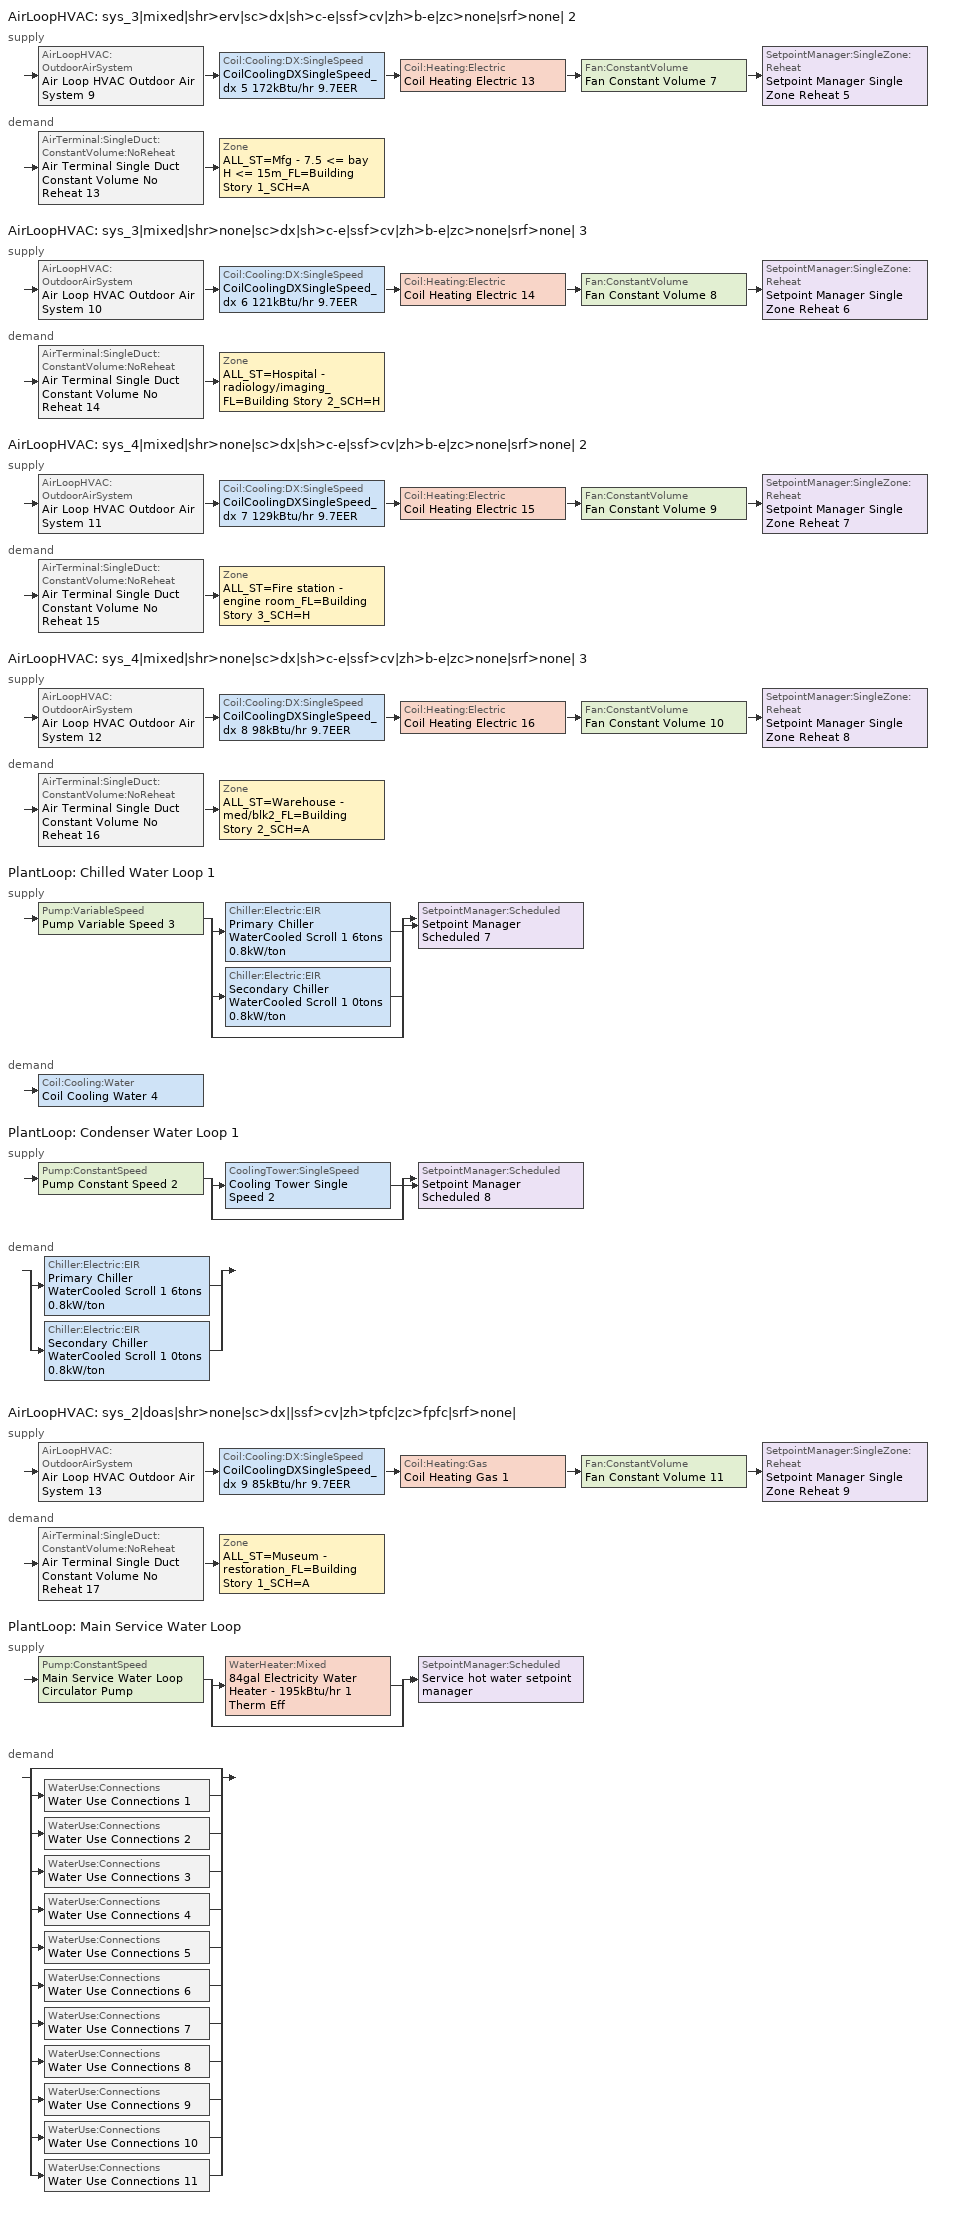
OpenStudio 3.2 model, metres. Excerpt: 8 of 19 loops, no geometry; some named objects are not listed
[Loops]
AirLoopHVAC 'sys_3|mixed|shr>erv|sc>dx|sh>c-e|ssf>cv|zh>b-e|zc>none|srf>none| 2'
 supply: AirLoopHVAC:OutdoorAirSystem 'Air Loop HVAC Outdoor Air System 9' > Coil:Cooling:DX:SingleSpeed 'CoilCoolingDXSingleSpeed_dx 5 172kBtu/hr 9.7EER' > Coil:Heating:Electric 'Coil Heating Electric 13' > Fan:ConstantVolume 'Fan Constant Volume 7' > SetpointManager:SingleZone:Reheat 'Setpoint Manager Single Zone Reheat 5'
 demand: AirTerminal:SingleDuct:ConstantVolume:NoReheat 'Air Terminal Single Duct Constant Volume No Reheat 13' > Zone 'ALL_ST=Mfg - 7.5 <= bay H <= 15m_FL=Building Story 1_SCH=A'
AirLoopHVAC 'sys_3|mixed|shr>none|sc>dx|sh>c-e|ssf>cv|zh>b-e|zc>none|srf>none| 3'
 supply: AirLoopHVAC:OutdoorAirSystem 'Air Loop HVAC Outdoor Air System 10' > Coil:Cooling:DX:SingleSpeed 'CoilCoolingDXSingleSpeed_dx 6 121kBtu/hr 9.7EER' > Coil:Heating:Electric 'Coil Heating Electric 14' > Fan:ConstantVolume 'Fan Constant Volume 8' > SetpointManager:SingleZone:Reheat 'Setpoint Manager Single Zone Reheat 6'
 demand: AirTerminal:SingleDuct:ConstantVolume:NoReheat 'Air Terminal Single Duct Constant Volume No Reheat 14' > Zone 'ALL_ST=Hospital - radiology/imaging_FL=Building Story 2_SCH=H'
AirLoopHVAC 'sys_4|mixed|shr>none|sc>dx|sh>c-e|ssf>cv|zh>b-e|zc>none|srf>none| 2'
 supply: AirLoopHVAC:OutdoorAirSystem 'Air Loop HVAC Outdoor Air System 11' > Coil:Cooling:DX:SingleSpeed 'CoilCoolingDXSingleSpeed_dx 7 129kBtu/hr 9.7EER' > Coil:Heating:Electric 'Coil Heating Electric 15' > Fan:ConstantVolume 'Fan Constant Volume 9' > SetpointManager:SingleZone:Reheat 'Setpoint Manager Single Zone Reheat 7'
 demand: AirTerminal:SingleDuct:ConstantVolume:NoReheat 'Air Terminal Single Duct Constant Volume No Reheat 15' > Zone 'ALL_ST=Fire station - engine room_FL=Building Story 3_SCH=H'
AirLoopHVAC 'sys_4|mixed|shr>none|sc>dx|sh>c-e|ssf>cv|zh>b-e|zc>none|srf>none| 3'
 supply: AirLoopHVAC:OutdoorAirSystem 'Air Loop HVAC Outdoor Air System 12' > Coil:Cooling:DX:SingleSpeed 'CoilCoolingDXSingleSpeed_dx 8 98kBtu/hr 9.7EER' > Coil:Heating:Electric 'Coil Heating Electric 16' > Fan:ConstantVolume 'Fan Constant Volume 10' > SetpointManager:SingleZone:Reheat 'Setpoint Manager Single Zone Reheat 8'
 demand: AirTerminal:SingleDuct:ConstantVolume:NoReheat 'Air Terminal Single Duct Constant Volume No Reheat 16' > Zone 'ALL_ST=Warehouse - med/blk2_FL=Building Story 2_SCH=A'
PlantLoop 'Chilled Water Loop 1'
 supply: Pump:VariableSpeed 'Pump Variable Speed 3' > split
  | Chiller:Electric:EIR 'Primary Chiller WaterCooled Scroll 1 6tons 0.8kW/ton'
  | Chiller:Electric:EIR 'Secondary Chiller WaterCooled Scroll 1 0tons 0.8kW/ton'
  | bypass
  join > SetpointManager:Scheduled 'Setpoint Manager Scheduled 7'
 demand: Coil:Cooling:Water 'Coil Cooling Water 4'
PlantLoop 'Condenser Water Loop 1'
 supply: Pump:ConstantSpeed 'Pump Constant Speed 2' > split
  | CoolingTower:SingleSpeed 'Cooling Tower Single Speed 2'
  | bypass
  join > SetpointManager:Scheduled 'Setpoint Manager Scheduled 8'
 demand: split
  | Chiller:Electric:EIR 'Primary Chiller WaterCooled Scroll 1 6tons 0.8kW/ton'
  | Chiller:Electric:EIR 'Secondary Chiller WaterCooled Scroll 1 0tons 0.8kW/ton'
AirLoopHVAC 'sys_2|doas|shr>none|sc>dx||ssf>cv|zh>tpfc|zc>fpfc|srf>none|'
 supply: AirLoopHVAC:OutdoorAirSystem 'Air Loop HVAC Outdoor Air System 13' > Coil:Cooling:DX:SingleSpeed 'CoilCoolingDXSingleSpeed_dx 9 85kBtu/hr 9.7EER' > Coil:Heating:Gas 'Coil Heating Gas 1' > Fan:ConstantVolume 'Fan Constant Volume 11' > SetpointManager:SingleZone:Reheat 'Setpoint Manager Single Zone Reheat 9'
 demand: AirTerminal:SingleDuct:ConstantVolume:NoReheat 'Air Terminal Single Duct Constant Volume No Reheat 17' > Zone 'ALL_ST=Museum - restoration_FL=Building Story 1_SCH=A'
PlantLoop 'Main Service Water Loop'
 supply: Pump:ConstantSpeed 'Main Service Water Loop Circulator Pump' > split
  | WaterHeater:Mixed '84gal Electricity Water Heater - 195kBtu/hr 1 Therm Eff'
  | bypass
  join > SetpointManager:Scheduled 'Service hot water setpoint manager'
 demand: split
  | bypass
  | WaterUse:Connections 'Water Use Connections 1'
  | WaterUse:Connections 'Water Use Connections 2'
  | WaterUse:Connections 'Water Use Connections 3'
  | WaterUse:Connections 'Water Use Connections 4'
  | WaterUse:Connections 'Water Use Connections 5'
  | WaterUse:Connections 'Water Use Connections 6'
  | WaterUse:Connections 'Water Use Connections 7'
  | WaterUse:Connections 'Water Use Connections 8'
  | WaterUse:Connections 'Water Use Connections 9'
  | WaterUse:Connections 'Water Use Connections 10'
  | WaterUse:Connections 'Water Use Connections 11'
[Sizing:Zone] Zone Cooling Design Supply Air Temperature Input Method=TemperatureDifference; Zone Cooling Design Supply Air Temperature {C}=14; Zone Cooling Design Supply Air Temperature Difference {deltaC}=11; Zone Heating Design Supply Air Temperature Input Method=TemperatureDifference; Zone Heating Design Supply Air Temperature {C}=40; Zone Heating Design Supply Air Temperature Difference {deltaC}=21; Zone Cooling Design Supply Air Humidity Ratio {kg-H2O/kg-air}=0.0085; Zone Heating Design Supply Air Humidity Ratio {kg-H2O/kg-air}=0.008; Zone Heating Sizing Factor=1.3; Zone Cooling Sizing Factor=1.1; Cooling Design Air Flow Method=DesignDay; Heating Design Air Flow Method=DesignDay; Account for Dedicated Outdoor Air System=No; Dedicated Outdoor Air System Control Strategy=NeutralSupplyAir; Dedicated Outdoor Air Low Setpoint Temperature for Design {C}=autosize; Dedicated Outdoor Air High Setpoint Temperature for Design {C}=autosize
ALL_ST=Mfg - 7.5 <= bay H <= 15m_FL=Building Story 1_SCH=A; ALL_ST=Fire station - engine room_FL=Building Story 3_SCH=H; ALL_ST=Museum - restoration_FL=Building Story 1_SCH=A; ALL_ST=Hospital - radiology/imaging_FL=Building Story 2_SCH=H; ALL_ST=Warehouse - med/blk2_FL=Building Story 2_SCH=A
[Zone equipment]
ALL_ST=Mfg - 7.5 <= bay H <= 15m_FL=Building Story 1_SCH=A: Zone HVAC Baseboard Convective Electric 16, Air Terminal Single Duct Constant Volume No Reheat 13
ALL_ST=Fire station - engine room_FL=Building Story 3_SCH=H: Zone HVAC Baseboard Convective Electric 18, Air Terminal Single Duct Constant Volume No Reheat 15
ALL_ST=Museum - restoration_FL=Building Story 1_SCH=A: Zone HVAC Four Pipe Fan Coil 1, Air Terminal Single Duct Constant Volume No Reheat 17
ALL_ST=Hospital - radiology/imaging_FL=Building Story 2_SCH=H: Zone HVAC Baseboard Convective Electric 17, Air Terminal Single Duct Constant Volume No Reheat 14
ALL_ST=Warehouse - med/blk2_FL=Building Story 2_SCH=A: Zone HVAC Baseboard Convective Electric 19, Air Terminal Single Duct Constant Volume No Reheat 16
[PlantLoop] Glycol Concentration=0; Plant Loop Volume {m3}=Autocalculate; Load Distribution Scheme=Optimal
Name | Maximum Loop Temperature {C} | Minimum Loop Temperature {C}
Chilled Water Loop 1; Condenser Water Loop 1
Main Service Water Loop | 60 | 10
[Sizing:Plant] Sizing Option=NonCoincident; Zone Timesteps in Averaging Window=1; Coincident Sizing Factor Mode=None
Name | Loop Type | Design Loop Exit Temperature {C} | Loop Design Temperature Difference {deltaC}
Chilled Water Loop 1 | Cooling | 7 | 6
Condenser Water Loop 1 | Condenser | 29 | 6
Main Service Water Loop | Heating | 60 | 5
[Pump:VariableSpeed]
Pump Variable Speed 3: Motor Efficiency=0.855; Pump Control Type=Intermittent; Skin Loss Radiative Fraction=0.5; Design Power Sizing Method=PowerPerFlowPerPressure; Design Electric Power per Unit Flow Rate {W/(m3/s)}=348701.1; Design Shaft Power per Unit Flow Rate per Unit Head {W-s/m3-Pa}=1.28205; Design Minimum Flow Rate Fraction=0
[AirLoopHVAC] Design Supply Air Flow Rate {m3/s}=autosize; Design Return Air Flow Fraction of Supply Air Flow=1
Name | Availability Schedule
sys_3|mixed|shr>erv|sc>dx|sh>c-e|ssf>cv|zh>b-e|zc>none|srf>none| 2 | sys_3|mixed|shr>none|sc>dx|sh>c-e|ssf>cv|zh>b-e|zc>none|srf>none| 2 Occ Sch
sys_3|mixed|shr>none|sc>dx|sh>c-e|ssf>cv|zh>b-e|zc>none|srf>none| 3 | sys_3|mixed|shr>none|sc>dx|sh>c-e|ssf>cv|zh>b-e|zc>none|srf>none| 3 Occ Sch
sys_4|mixed|shr>none|sc>dx|sh>c-e|ssf>cv|zh>b-e|zc>none|srf>none| 2 | sys_4|mixed|shr>none|sc>dx|sh>c-e|ssf>cv|zh>b-e|zc>none|srf>none| 2 Occ Sch
sys_4|mixed|shr>none|sc>dx|sh>c-e|ssf>cv|zh>b-e|zc>none|srf>none| 3 | sys_4|mixed|shr>none|sc>dx|sh>c-e|ssf>cv|zh>b-e|zc>none|srf>none| 3 Occ Sch
sys_2|doas|shr>none|sc>dx||ssf>cv|zh>tpfc|zc>fpfc|srf>none| | sys_2|doas|shr>none|sc>dx||ssf>cv|zh>tpfc|zc>fpfc|srf>none| Occ Sch
[Sizing:System] Type of Load to Size On=Sensible; Design Outdoor Air Flow Rate {m3/s}=Autosize; Central Heating Maximum System Air Flow Ratio=1; Preheat Design Temperature {C}=7; Preheat Design Humidity Ratio {kg-H2O/kg-Air}=0.008; Precool Design Temperature {C}=13; Precool Design Humidity Ratio {kg-H2O/kg-Air}=0.008; Central Cooling Design Supply Air Temperature {C}=13; Sizing Option=NonCoincident; 100% Outdoor Air in Cooling=No; 100% Outdoor Air in Heating=No; Central Cooling Design Supply Air Humidity Ratio {kg-H2O/kg-Air}=0.0085; Central Heating Design Supply Air Humidity Ratio {kg-H2O/kg-Air}=0.008; Cooling Design Air Flow Method=DesignDay; Cooling Design Air Flow Rate {m3/s}=0; Heating Design Air Flow Method=DesignDay; Heating Design Air Flow Rate {m3/s}=0; System Outdoor Air Method=ZoneSum; Zone Maximum Outdoor Air Fraction=1; Cooling Supply Air Flow Rate Per Floor Area {m3/s-m2}=0.00996765; Cooling Fraction of Autosized Cooling Supply Air Flow Rate=1; Cooling Supply Air Flow Rate Per Unit Cooling Capacity {m3/s-W}=3.94755e-05; Heating Supply Air Flow Rate Per Floor Area {m3/s-m2}=0.00996765; Heating Fraction of Autosized Heating Supply Air Flow Rate=1; Heating Fraction of Autosized Cooling Supply Air Flow Rate=1; Heating Supply Air Flow Rate Per Unit Heating Capacity {m3/s-W}=3.15882e-05; Cooling Design Capacity Method=CoolingDesignCapacity; Cooling Design Capacity {W}=autosize; Cooling Design Capacity Per Floor Area {W/m2}=234.7; Fraction of Autosized Cooling Design Capacity=1; Heating Design Capacity Method=HeatingDesignCapacity; Heating Design Capacity {W}=autosize; Heating Design Capacity Per Floor Area {W/m2}=157; Fraction of Autosized Heating Design Capacity=1; Central Cooling Capacity Control Method=OnOff
Name | Central Heating Design Supply Air Temperature {C}
sys_3|mixed|shr>erv|sc>dx|sh>c-e|ssf>cv|zh>b-e|zc>none|srf>none| 2; sys_3|mixed|shr>none|sc>dx|sh>c-e|ssf>cv|zh>b-e|zc>none|srf>none| 3; sys_4|mixed|shr>none|sc>dx|sh>c-e|ssf>cv|zh>b-e|zc>none|srf>none| 2; sys_4|mixed|shr>none|sc>dx|sh>c-e|ssf>cv|zh>b-e|zc>none|srf>none| 3 | 43
sys_2|doas|shr>none|sc>dx||ssf>cv|zh>tpfc|zc>fpfc|srf>none| | 13.1
[Fan:ConstantVolume] Availability Schedule=Always On Discrete; Fan Total Efficiency=0.39975; Pressure Rise {Pa}=640; Maximum Flow Rate {m3/s}=AutoSize; Motor Efficiency=0.615
Fan Constant Volume 7; Fan Constant Volume 8; Fan Constant Volume 9; Fan Constant Volume 10; Fan Constant Volume 11
[Coil:Heating:Electric] Availability Schedule=Always On Discrete
Coil Heating Electric 13; Coil Heating Electric 14; Coil Heating Electric 15; Coil Heating Electric 16
[Coil:Cooling:DX:SingleSpeed] Rated Total Cooling Capacity {W}=autosize; Rated Sensible Heat Ratio=autosize; Rated COP {W/W}=3.36599; Rated Air Flow Rate {m3/s}=autosize; Rated Evaporator Fan Power Per Volume Flow Rate {W/(m3/s)}=773.3; Total Cooling Capacity Function of Temperature Curve=DXCOOL-NECB2011-REF-CAPFT; Total Cooling Capacity Function of Flow Fraction Curve=DXCOOL-NECB2011-REF-CAPFFLOW; Energy Input Ratio Function of Temperature Curve=DXCOOL-NECB2011-REF-COOLEIRFT; Energy Input Ratio Function of Flow Fraction Curve=DXCOOL-NECB2011-REF-COOLEIRFFLOW; Part Load Fraction Correlation Curve=DXCOOL-NECB2011-REF-COOLPLFFPLR; Minimum Outdoor Dry-Bulb Temperature for Compressor Operation {C}=-25; Condenser Type=AirCooled; Evaporative Condenser Effectiveness=0; Evaporative Condenser Air Flow Rate {m3/s}=Autosize; Evaporative Condenser Pump Rated Power Consumption {W}=Autosize; Crankcase Heater Capacity {W}=0; Maximum Outdoor Dry-Bulb Temperature for Crankcase Heater Operation {C}=0; Basin Heater Capacity {W/K}=0; Basin Heater Setpoint Temperature {C}=10
Name | Availability Schedule
CoilCoolingDXSingleSpeed_dx 5 172kBtu/hr 9.7EER; CoilCoolingDXSingleSpeed_dx 6 121kBtu/hr 9.7EER; CoilCoolingDXSingleSpeed_dx 7 129kBtu/hr 9.7EER; CoilCoolingDXSingleSpeed_dx 8 98kBtu/hr 9.7EER | Always On Discrete
CoilCoolingDXSingleSpeed_dx 9 85kBtu/hr 9.7EER | tpfc_clg_availability
[Controller:OutdoorAir] Minimum Outdoor Air Flow Rate {m3/s}=autosize; Maximum Outdoor Air Flow Rate {m3/s}=Autosize; Economizer Control Type=DifferentialEnthalpy; Economizer Control Action Type=ModulateFlow; Lockout Type=NoLockout; Minimum Limit Type=FixedMinimum; High Humidity Control=No
Name | Minimum Outdoor Air Schedule | Controller Mechanical Ventilation | Heat Recovery Bypass Control Type
Controller Outdoor Air 9 | sys_3|mixed|shr>none|sc>dx|sh>c-e|ssf>cv|zh>b-e|zc>none|srf>none| 2 Occ Sch | Controller Mechanical Ventilation 9 | BypassWhenOAFlowGreaterThanMinimum
Controller Outdoor Air 10 | sys_3|mixed|shr>none|sc>dx|sh>c-e|ssf>cv|zh>b-e|zc>none|srf>none| 3 Occ Sch | Controller Mechanical Ventilation 10 | BypassWhenWithinEconomizerLimits
Controller Outdoor Air 11 | sys_4|mixed|shr>none|sc>dx|sh>c-e|ssf>cv|zh>b-e|zc>none|srf>none| 2 Occ Sch | Controller Mechanical Ventilation 11 | BypassWhenWithinEconomizerLimits
Controller Outdoor Air 12 | sys_4|mixed|shr>none|sc>dx|sh>c-e|ssf>cv|zh>b-e|zc>none|srf>none| 3 Occ Sch | Controller Mechanical Ventilation 12 | BypassWhenWithinEconomizerLimits
Controller Outdoor Air 13 | sys_2|doas|shr>none|sc>dx||ssf>cv|zh>tpfc|zc>fpfc|srf>none| Occ Sch | Controller Mechanical Ventilation 13 | BypassWhenWithinEconomizerLimits
[Controller:MechanicalVentilation] Availability Schedule=Always On Discrete; System Outdoor Air Method=ZoneSum
Controller Mechanical Ventilation 9; Controller Mechanical Ventilation 10; Controller Mechanical Ventilation 11; Controller Mechanical Ventilation 12; Controller Mechanical Ventilation 13
[AirLoopHVAC:OutdoorAirSystem]
Name | Controller
Air Loop HVAC Outdoor Air System 9 | Controller Outdoor Air 9
Air Loop HVAC Outdoor Air System 10 | Controller Outdoor Air 10
Air Loop HVAC Outdoor Air System 11 | Controller Outdoor Air 11
Air Loop HVAC Outdoor Air System 12 | Controller Outdoor Air 12
Air Loop HVAC Outdoor Air System 13 | Controller Outdoor Air 13
[SetpointManager:Scheduled] Control Variable=Temperature
Name | Schedule
Setpoint Manager Scheduled 7 | CHW Temp 1
Setpoint Manager Scheduled 8 | CW Temp 1
Service hot water setpoint manager | Service Water Loop Temp - 140F
[ZoneHVAC:Baseboard:Convective:Electric] Availability Schedule=Always On Discrete; Nominal Capacity {W}=autosize; Efficiency=1
Zone HVAC Baseboard Convective Electric 16; Zone HVAC Baseboard Convective Electric 17; Zone HVAC Baseboard Convective Electric 18; Zone HVAC Baseboard Convective Electric 19
[AirTerminal:SingleDuct:ConstantVolume:NoReheat] Availability Schedule=Always On Discrete; Maximum Air Flow Rate {m3/s}=AutoSize
Air Terminal Single Duct Constant Volume No Reheat 13; Air Terminal Single Duct Constant Volume No Reheat 14; Air Terminal Single Duct Constant Volume No Reheat 15; Air Terminal Single Duct Constant Volume No Reheat 16; Air Terminal Single Duct Constant Volume No Reheat 17
[SetpointManager:SingleZone:Reheat]
Name | Minimum Supply Air Temperature {C} | Maximum Supply Air Temperature {C} | Control Zone
Setpoint Manager Single Zone Reheat 5 | 13 | 43 | ALL_ST=Mfg - 7.5 <= bay H <= 15m_FL=Building Story 1_SCH=A
Setpoint Manager Single Zone Reheat 6 | 13 | 43 | ALL_ST=Hospital - radiology/imaging_FL=Building Story 2_SCH=H
Setpoint Manager Single Zone Reheat 7 | 13 | 43 | ALL_ST=Fire station - engine room_FL=Building Story 3_SCH=H
Setpoint Manager Single Zone Reheat 8 | 13 | 43 | ALL_ST=Warehouse - med/blk2_FL=Building Story 2_SCH=A
Setpoint Manager Single Zone Reheat 9 | 13.1 | 13 | ALL_ST=Museum - restoration_FL=Building Story 1_SCH=A
[Chiller:Electric:EIR] Reference COP {W/W}=4.5032; Reference Chilled Water Flow Rate {m3/s}=Autosize; Cooling Capacity Function of Temperature Curve=WaterCooled_Scroll_CAPFT_NECB2011; Electric Input to Cooling Output Ratio Function of Temperature Curve=WaterCooled_Scroll_EIRFT_NECB2011; Electric Input to Cooling Output Ratio Function of Part Load Ratio Curve=WaterCooled_Scroll_EIRFPLR_NECB2011; Minimum Part Load Ratio=0.25; Minimum Unloading Ratio=0.25; Condenser Type=WaterCooled; Chiller Flow Mode=LeavingSetpointModulated; Design Heat Recovery Water Flow Rate {m3/s}=Autosize; Sizing Factor=1; Basin Heater Capacity {W/K}=0; Basin Heater Setpoint Temperature {C}=10; Condenser Heat Recovery Relative Capacity Fraction=1
Name | Reference Capacity {W}
Primary Chiller WaterCooled Scroll 1 6tons 0.8kW/ton | 20518.1
Secondary Chiller WaterCooled Scroll 1 0tons 0.8kW/ton | 0.001
[Pump:ConstantSpeed] Rated Flow Rate {m3/s}=autosize; Rated Power Consumption {W}=autosize; Fraction of Motor Inefficiencies to Fluid Stream=0; Pump Control Type=Intermittent; Design Power Sizing Method=PowerPerFlowPerPressure; Design Electric Power per Unit Flow Rate {W/(m3/s)}=348701.1; Design Shaft Power per Unit Flow Rate per Unit Head {W-s/m3-Pa}=1.28205
Name | Rated Pump Head {Pa} | Motor Efficiency
Pump Constant Speed 2 | 179352 | 0.855
Main Service Water Loop Circulator Pump | 121849 | 0.7
[CoolingTower:SingleSpeed]
Cooling Tower Single Speed 2: Design Water Flow Rate {m3/s}=autosize; Design Air Flow Rate {m3/s}=autosize; Fan Power at Design Air Flow Rate {W}=376.117; U-Factor Times Area Value at Design Air Flow Rate {W/K}=autosize; Air Flow Rate in Free Convection Regime {m3/s}=autosize; U-Factor Times Area Value at Free Convection Air Flow Rate {W/K}=autosize; Performance Input Method=UFactorTimesAreaAndDesignWaterFlowRate; Free Convection Capacity {W}=0; Basin Heater Capacity {W/K}=0; Evaporation Loss Mode=LossFactor; Evaporation Loss Factor {percent/K}=0.2; Drift Loss Percent {percent}=0.008; Blowdown Calculation Mode=ConcentrationRatio; Blowdown Concentration Ratio=3; Capacity Control=FanCycling; Number of Cells=1; Cell Control=MinimalCell; Cell Minimum  Water Flow Rate Fraction=0.33; Cell Maximum Water Flow Rate Fraction=2.5; Sizing Factor=1; Free Convection Air Flow Rate Sizing Factor=0.1; Free Convection U-Factor Times Area Value Sizing Factor=0.1; Heat Rejection Capacity and Nominal Capacity Sizing Ratio=1.25; Free Convection Nominal Capacity Sizing Factor=0.1; Design Inlet Air Dry-Bulb Temperature {C}=35; Design Inlet Air Wet-Bulb Temperature {C}=24; Design Approach Temperature {deltaC}=5; Design Range Temperature {deltaC}=6
[Coil:Cooling:Water]
Coil Cooling Water 4: Availability Schedule=Always On Discrete
[Controller:WaterCoil]
Controller Water Coil 5: Water Coil=Coil Cooling Water 4; Action=Reverse; Minimum Actuated Flow {m3/s}=0
[Coil:Heating:Gas]
Coil Heating Gas 1: Availability Schedule=Always On Discrete; Gas Burner Efficiency=0.924; Nominal Capacity {W}=AutoSize; Parasitic Electric Load {W}=0; Part Load Fraction Correlation Curve=FURNACE-EFFPLR-NECB2011; Parasitic Gas Load {W}=0
[WaterHeater:Mixed]
84gal Electricity Water Heater - 195kBtu/hr 1 Therm Eff: Tank Volume {m3}=0.318122; Setpoint Temperature Schedule=Service Water Loop Temp - 140F; Deadband Temperature Difference {deltaC}=2; Maximum Temperature Limit {C}=60; Heater Control Type=Cycle; Heater Maximum Capacity {W}=57292.4; Heater Fuel Type=Electricity; Heater Thermal Efficiency=1; Off Cycle Parasitic Fuel Consumption Rate {W}=45.1456; Off Cycle Parasitic Fuel Type=Electricity; Off Cycle Parasitic Heat Fraction to Tank=0.8; On Cycle Parasitic Fuel Consumption Rate {W}=45.1456; On Cycle Parasitic Fuel Type=Electricity; On Cycle Parasitic Heat Fraction to Tank=0; Ambient Temperature Indicator=Schedule; Ambient Temperature Schedule=Water Heater Ambient Temp Schedule - 70.0f; Off Cycle Loss Coefficient to Ambient Temperature {W/K}=2.56872; On Cycle Loss Coefficient to Ambient Temperature {W/K}=2.56872; Use Side Effectiveness=1; Source Side Effectiveness=1; Use Side Design Flow Rate {m3/s}=autosize; Source Side Design Flow Rate {m3/s}=autosize; Indirect Water Heating Recovery Time {hr}=1.5; Source Side Flow Control Mode=IndirectHeatPrimarySetpoint
[WaterHeater:Sizing]
84gal Electricity Water Heater - 195kBtu/hr 1 Therm Eff: Design Mode=PeakDraw; Time Storage Can Meet Peak Draw {hr}=0.538503; Time for Tank Recovery {hr}=0; Nominal Tank Volume for Autosizing Plant Connections {m3}=1
[WaterUse:Connections] Drain Water Heat Exchanger Type=None; Drain Water Heat Exchanger Destination=Plant
Name | Water Use Equipment Name 1
Water Use Connections 1 | Space 02 Service Water Use 0.03gal/min
Water Use Connections 2 | Space 10 Service Water Use 0.05gal/min
Water Use Connections 3 | Space 11 Service Water Use 0.1gal/min
Water Use Connections 4 | Space 14 Service Water Use 0.29gal/min
Water Use Connections 5 | Space 16 Service Water Use 0.23gal/min
Water Use Connections 6 | Space 17 Service Water Use 0.1gal/min
Water Use Connections 7 | Space 22 Service Water Use 0.15gal/min
Water Use Connections 8 | Space 23 Service Water Use 0.02gal/min
Water Use Connections 9 | Space 24 Service Water Use 0.15gal/min
Water Use Connections 10 | Space 30 Service Water Use 0.33gal/min
Water Use Connections 11 | Space 40 Service Water Use 0.51gal/min
[WaterUse:Equipment:Definition]
Name | Peak Flow Rate {m3/s} | Target Temperature Schedule | Sensible Fraction Schedule | Latent Fraction Schedule
Space 02 Service Water Use Def 0.03gal/min | 2.1145e-06 | Schedule Ruleset 5 | Schedule Ruleset 3 | Schedule Ruleset 4
Space 10 Service Water Use Def 0.05gal/min | 3.1514e-06 | Schedule Ruleset 8 | Schedule Ruleset 6 | Schedule Ruleset 7
Space 11 Service Water Use Def 0.1gal/min | 6.06747e-06 | Schedule Ruleset 11 | Schedule Ruleset 9 | Schedule Ruleset 10
Space 14 Service Water Use Def 0.29gal/min | 1.85255e-05 | Schedule Ruleset 14 | Schedule Ruleset 12 | Schedule Ruleset 13
Space 16 Service Water Use Def 0.23gal/min | 1.45241e-05 | Schedule Ruleset 17 | Schedule Ruleset 15 | Schedule Ruleset 16
Space 17 Service Water Use Def 0.1gal/min | 6.45515e-06 | Schedule Ruleset 20 | Schedule Ruleset 18 | Schedule Ruleset 19
Space 22 Service Water Use Def 0.15gal/min | 9.68271e-06 | Schedule Ruleset 23 | Schedule Ruleset 21 | Schedule Ruleset 22
Space 23 Service Water Use Def 0.02gal/min | 1.05027e-06 | Schedule Ruleset 26 | Schedule Ruleset 24 | Schedule Ruleset 25
Space 24 Service Water Use Def 0.15gal/min | 9.6408e-06 | Schedule Ruleset 29 | Schedule Ruleset 27 | Schedule Ruleset 28
Space 30 Service Water Use Def 0.33gal/min | 2.09866e-05 | Schedule Ruleset 32 | Schedule Ruleset 30 | Schedule Ruleset 31
Space 40 Service Water Use Def 0.51gal/min | 3.22841e-05 | Schedule Ruleset 35 | Schedule Ruleset 33 | Schedule Ruleset 34
[WaterUse:Equipment]
Name | Water Use Equipment Definition | Space | Flow Rate Fraction Schedule
Space 02 Service Water Use 0.03gal/min | Space 02 Service Water Use Def 0.03gal/min | Space 02 | NECB-C-Service Water Heating
Space 10 Service Water Use 0.05gal/min | Space 10 Service Water Use Def 0.05gal/min | Space 10 | NECB-C-Service Water Heating
Space 11 Service Water Use 0.1gal/min | Space 11 Service Water Use Def 0.1gal/min | Space 11 | NECB-A-Service Water Heating
Space 14 Service Water Use 0.29gal/min | Space 14 Service Water Use Def 0.29gal/min | Space 14 | NECB-B-Service Water Heating
Space 16 Service Water Use 0.23gal/min | Space 16 Service Water Use Def 0.23gal/min | Space 16 | NECB-H-Service Water Heating
Space 17 Service Water Use 0.1gal/min | Space 17 Service Water Use Def 0.1gal/min | Space 17 | NECB-A-Service Water Heating
Space 22 Service Water Use 0.15gal/min | Space 22 Service Water Use Def 0.15gal/min | Space 22 | NECB-H-Service Water Heating
Space 23 Service Water Use 0.02gal/min | Space 23 Service Water Use Def 0.02gal/min | Space 23 | NECB-A-Service Water Heating
Space 24 Service Water Use 0.15gal/min | Space 24 Service Water Use Def 0.15gal/min | Space 24 | NECB-C-Service Water Heating
Space 30 Service Water Use 0.33gal/min | Space 30 Service Water Use Def 0.33gal/min | Space 30 | NECB-H-Service Water Heating
Space 40 Service Water Use 0.51gal/min | Space 40 Service Water Use Def 0.51gal/min | Space 40 | NECB-G-Service Water Heating
[EnergyManagementSystem:Program]
sys4mixedshrnonescdxshcessfcvzhbezcnonesrfnone1OptimumStartProg0: IF DaylightSavings==0 && DayOfWeek>1 && Hour==5 && OAT<23.9 && OAT>1.7; SET sys4mixedshrnonescdxshcessfcvzhbezcnonesrfnone1ClgSch0 = 29.4; SET sys4mixedshrnonescdxshcessfcvzhbezcnonesrfnone1HtgSch0 = 15.6; ELSEIF DaylightSavings==0 && DayOfWeek==1 && Hour==7 && OAT<23.9 && OAT>1.7; SET sys4mixedshrnonescdxshcessfcvzhbezcnonesrfnone1ClgSch0 = 29.4; SET sys4mixedshrnonescdxshcessfcvzhbezcnonesrfnone1HtgSch0 = 15.6; ELSEIF DaylightSavings==1 && DayOfWeek>1 && Hour==4 && OAT<23.9 && OAT>1.7; SET sys4mixedshrnonescdxshcessfcvzhbezcnonesrfnone1ClgSch0 = 29.4; SET sys4mixedshrnonescdxshcessfcvzhbezcnonesrfnone1HtgSch0 = 15.6; ELSEIF DaylightSavings==1 && DayOfWeek==1 && Hour==6 && OAT<23.9 && OAT>1.7; SET sys4mixedshrnonescdxshcessfcvzhbezcnonesrfnone1ClgSch0 = 29.4; SET sys4mixedshrnonescdxshcessfcvzhbezcnonesrfnone1HtgSch0 = 15.6; ELSE; SET sys4mixedshrnonescdxshcessfcvzhbezcnonesrfnone1ClgSch0 = NULL; SET sys4mixedshrnonescdxshcessfcvzhbezcnonesrfnone1HtgSch0 = NULL; ENDIF
[EnergyManagementSystem:ProgramCallingManager]
sys4mixedshrnonescdxshcessfcvzhbezcnonesrfnone1OptimumStartCallingManager0: BeginTimestepBeforePredictor; sys4mixedshrnonescdxshcessfcvzhbezcnonesrfnone1OptimumStartProg0
[Schedule:Ruleset]
tpfc_clg_availability: Default Day Schedule=Schedule Day 7
CHW Temp 1: Default Day Schedule=Schedule Day 8
CW Temp 1: Default Day Schedule=Schedule Day 9
Service Water Loop Temp - 140F: Default Day Schedule=Service Water Loop Temp - 140F Default
Water Heater Ambient Temp Schedule - 70.0f: Default Day Schedule=Water Heater Ambient Temp Schedule - 70.0f Default
Schedule Ruleset 3: Default Day Schedule=Schedule Day 12
Schedule Ruleset 4: Default Day Schedule=Schedule Day 13
Schedule Ruleset 5: Default Day Schedule=Schedule Day 14
NECB-C-Service Water Heating: Default Day Schedule=NECB-C-Service Water Heating Default
Schedule Ruleset 6: Default Day Schedule=Schedule Day 15
Schedule Ruleset 7: Default Day Schedule=Schedule Day 16
Schedule Ruleset 8: Default Day Schedule=Schedule Day 17
Schedule Ruleset 9: Default Day Schedule=Schedule Day 18
Schedule Ruleset 10: Default Day Schedule=Schedule Day 19
Schedule Ruleset 11: Default Day Schedule=Schedule Day 20
NECB-A-Service Water Heating: Default Day Schedule=NECB-A-Service Water Heating Default
Schedule Ruleset 12: Default Day Schedule=Schedule Day 21
Schedule Ruleset 13: Default Day Schedule=Schedule Day 22
Schedule Ruleset 14: Default Day Schedule=Schedule Day 23
NECB-B-Service Water Heating: Default Day Schedule=NECB-B-Service Water Heating Default
Schedule Ruleset 15: Default Day Schedule=Schedule Day 24
Schedule Ruleset 16: Default Day Schedule=Schedule Day 25
Schedule Ruleset 17: Default Day Schedule=Schedule Day 26
NECB-H-Service Water Heating: Default Day Schedule=NECB-H-Service Water Heating Default
Schedule Ruleset 18: Default Day Schedule=Schedule Day 27
Schedule Ruleset 19: Default Day Schedule=Schedule Day 28
Schedule Ruleset 20: Default Day Schedule=Schedule Day 29
Schedule Ruleset 21: Default Day Schedule=Schedule Day 30
Schedule Ruleset 22: Default Day Schedule=Schedule Day 31
Schedule Ruleset 23: Default Day Schedule=Schedule Day 32
Schedule Ruleset 24: Default Day Schedule=Schedule Day 33
Schedule Ruleset 25: Default Day Schedule=Schedule Day 34
Schedule Ruleset 26: Default Day Schedule=Schedule Day 35
Schedule Ruleset 27: Default Day Schedule=Schedule Day 36
Schedule Ruleset 28: Default Day Schedule=Schedule Day 37
Schedule Ruleset 29: Default Day Schedule=Schedule Day 38
Schedule Ruleset 30: Default Day Schedule=Schedule Day 39
Schedule Ruleset 31: Default Day Schedule=Schedule Day 40
Schedule Ruleset 32: Default Day Schedule=Schedule Day 41
Schedule Ruleset 33: Default Day Schedule=Schedule Day 42
Schedule Ruleset 34: Default Day Schedule=Schedule Day 43
Schedule Ruleset 35: Default Day Schedule=Schedule Day 44
NECB-G-Service Water Heating: Default Day Schedule=NECB-G-Service Water Heating Default
sys_2|doas|shr>none|sc>dx||ssf>cv|zh>tpfc|zc>fpfc|srf>none| Occ Sch: Default Day Schedule=sys_2|doas|shr>none|sc>dx||ssf>cv|zh>tpfc|zc>fpfc|srf>none| Occ Sch Default; Summer Design Day Schedule=sys_2|doas|shr>none|sc>dx||ssf>cv|zh>tpfc|zc>fpfc|srf>none| Occ Sch Summer Design Day; Winter Design Day Schedule=sys_2|doas|shr>none|sc>dx||ssf>cv|zh>tpfc|zc>fpfc|srf>none| Occ Sch Winter Design Day
sys_3|mixed|shr>none|sc>dx|sh>c-e|ssf>cv|zh>b-e|zc>none|srf>none| 2 Occ Sch: Default Day Schedule=sys_3|mixed|shr>none|sc>dx|sh>c-e|ssf>cv|zh>b-e|zc>none|srf>none| 2 Occ Sch Default; Summer Design Day Schedule=sys_3|mixed|shr>none|sc>dx|sh>c-e|ssf>cv|zh>b-e|zc>none|srf>none| 2 Occ Sch Summer Design Day; Winter Design Day Schedule=sys_3|mixed|shr>none|sc>dx|sh>c-e|ssf>cv|zh>b-e|zc>none|srf>none| 2 Occ Sch Winter Design Day
sys_3|mixed|shr>none|sc>dx|sh>c-e|ssf>cv|zh>b-e|zc>none|srf>none| 3 Occ Sch: Default Day Schedule=sys_3|mixed|shr>none|sc>dx|sh>c-e|ssf>cv|zh>b-e|zc>none|srf>none| 3 Occ Sch Default; Summer Design Day Schedule=sys_3|mixed|shr>none|sc>dx|sh>c-e|ssf>cv|zh>b-e|zc>none|srf>none| 3 Occ Sch Summer Design Day; Winter Design Day Schedule=sys_3|mixed|shr>none|sc>dx|sh>c-e|ssf>cv|zh>b-e|zc>none|srf>none| 3 Occ Sch Winter Design Day
sys_4|mixed|shr>none|sc>dx|sh>c-e|ssf>cv|zh>b-e|zc>none|srf>none| 2 Occ Sch: Default Day Schedule=sys_4|mixed|shr>none|sc>dx|sh>c-e|ssf>cv|zh>b-e|zc>none|srf>none| 2 Occ Sch Default; Summer Design Day Schedule=sys_4|mixed|shr>none|sc>dx|sh>c-e|ssf>cv|zh>b-e|zc>none|srf>none| 2 Occ Sch Summer Design Day; Winter Design Day Schedule=sys_4|mixed|shr>none|sc>dx|sh>c-e|ssf>cv|zh>b-e|zc>none|srf>none| 2 Occ Sch Winter Design Day
sys_4|mixed|shr>none|sc>dx|sh>c-e|ssf>cv|zh>b-e|zc>none|srf>none| 3 Occ Sch: Default Day Schedule=sys_4|mixed|shr>none|sc>dx|sh>c-e|ssf>cv|zh>b-e|zc>none|srf>none| 3 Occ Sch Default; Summer Design Day Schedule=sys_4|mixed|shr>none|sc>dx|sh>c-e|ssf>cv|zh>b-e|zc>none|srf>none| 3 Occ Sch Summer Design Day; Winter Design Day Schedule=sys_4|mixed|shr>none|sc>dx|sh>c-e|ssf>cv|zh>b-e|zc>none|srf>none| 3 Occ Sch Winter Design Day
[Schedule:Day]
Schedule Day 7; tpfc_clg_availability_sch_rule_day; tpfc_clg_availability_sch_rule_day 2; sys_2|doas|shr>none|sc>dx||ssf>cv|zh>tpfc|zc>fpfc|srf>none| Occ Sch Sunday; sys_3|mixed|shr>none|sc>dx|sh>c-e|ssf>cv|zh>b-e|zc>none|srf>none| 2 Occ Sch Sunday; sys_4|mixed|shr>none|sc>dx|sh>c-e|ssf>cv|zh>b-e|zc>none|srf>none| 3 Occ Sch Sunday: 24, 0, 0
tpfc_clg_availability_sch_rule_day 1; sys_2|doas|shr>none|sc>dx||ssf>cv|zh>tpfc|zc>fpfc|srf>none| Occ Sch Winter Design Day; sys_2|doas|shr>none|sc>dx||ssf>cv|zh>tpfc|zc>fpfc|srf>none| Occ Sch Summer Design Day; sys_3|mixed|shr>none|sc>dx|sh>c-e|ssf>cv|zh>b-e|zc>none|srf>none| 2 Occ Sch Winter Design Day; sys_3|mixed|shr>none|sc>dx|sh>c-e|ssf>cv|zh>b-e|zc>none|srf>none| 2 Occ Sch Summer Design Day; sys_3|mixed|shr>none|sc>dx|sh>c-e|ssf>cv|zh>b-e|zc>none|srf>none| 3 Occ Sch Default; sys_3|mixed|shr>none|sc>dx|sh>c-e|ssf>cv|zh>b-e|zc>none|srf>none| 3 Occ Sch Winter Design Day; sys_3|mixed|shr>none|sc>dx|sh>c-e|ssf>cv|zh>b-e|zc>none|srf>none| 3 Occ Sch Summer Design Day; sys_4|mixed|shr>none|sc>dx|sh>c-e|ssf>cv|zh>b-e|zc>none|srf>none| 2 Occ Sch Default; sys_4|mixed|shr>none|sc>dx|sh>c-e|ssf>cv|zh>b-e|zc>none|srf>none| 2 Occ Sch Winter Design Day; sys_4|mixed|shr>none|sc>dx|sh>c-e|ssf>cv|zh>b-e|zc>none|srf>none| 2 Occ Sch Summer Design Day; sys_4|mixed|shr>none|sc>dx|sh>c-e|ssf>cv|zh>b-e|zc>none|srf>none| 3 Occ Sch Winter Design Day; sys_4|mixed|shr>none|sc>dx|sh>c-e|ssf>cv|zh>b-e|zc>none|srf>none| 3 Occ Sch Summer Design Day: 24, 0, 1
Schedule Day 8; wkdCHW Temp 3; satCHW Temp 3; sunCHW Temp 3: 1, 0, 7, 2, 0, 7, 3, 0, 7, 4, 0, 7, 5, 0, 7, 6, 0, 7, 7, 0, 7, 8, 0, 7, 9, 0, 7, 10, 0, 7, 11, 0, 7, 12, 0, 7, 13, 0, 7, 14, 0, 7, 15, 0, 7, 16, 0, 7, 17, 0, 7, 18, 0, 7, 19, 0, 7, 20, 0, 7, 21, 0, 7, 22, 0, 7, 23, 0, 7, 24, 0, 7
Schedule Day 9; wkdCW Temp 3; satCW Temp 3; sunCW Temp 3: 1, 0, 29, 2, 0, 29, 3, 0, 29, 4, 0, 29, 5, 0, 29, 6, 0, 29, 7, 0, 29, 8, 0, 29, 9, 0, 29, 10, 0, 29, 11, 0, 29, 12, 0, 29, 13, 0, 29, 14, 0, 29, 15, 0, 29, 16, 0, 29, 17, 0, 29, 18, 0, 29, 19, 0, 29, 20, 0, 29, 21, 0, 29, 22, 0, 29, 23, 0, 29, 24, 0, 29
Service Water Loop Temp - 140F Default; Schedule Day 14; Schedule Day 17; Schedule Day 20; Schedule Day 23; Schedule Day 26; Schedule Day 29; Schedule Day 32; Schedule Day 35; Schedule Day 38; Schedule Day 41; Schedule Day 44: 24, 0, 60
Water Heater Ambient Temp Schedule - 70.0f Default: 24, 0, 21.1111
Schedule Day 12; Schedule Day 15; Schedule Day 18; Schedule Day 21; Schedule Day 24; Schedule Day 27; Schedule Day 30; Schedule Day 33; Schedule Day 36; Schedule Day 39; Schedule Day 42: 24, 0, 0.2
Schedule Day 13; Schedule Day 16; Schedule Day 19; NECB-A-Service Water Heating Sat Day; NECB-A-Service Water Heating Sun|Hol Day; Schedule Day 22; Schedule Day 25; Schedule Day 28; Schedule Day 31; Schedule Day 34; Schedule Day 37; Schedule Day 40; Schedule Day 43: 24, 0, 0.05
NECB-C-Service Water Heating Default; NECB-C-Service Water Heating Default|Wkdy Day: 8, 0, 0.05, 9, 0, 0.1, 10, 0, 0.2, 11, 0, 0.3, 12, 0, 0.4, 16, 0, 0.8, 17, 0, 0.6, 18, 0, 0.4, 19, 0, 0.3, 21, 0, 0.2, 24, 0, 0.05
NECB-C-Service Water Heating Sat Day: 8, 0, 0.05, 9, 0, 0.1, 10, 0, 0.2, 11, 0, 0.3, 12, 0, 0.5, 16, 0, 0.9, 17, 0, 0.7, 18, 0, 0.5, 19, 0, 0.3, 21, 0, 0.2, 24, 0, 0.05
NECB-C-Service Water Heating Sun|Hol Day: 10, 0, 0.05, 11, 0, 0.1, 12, 0, 0.2, 13, 0, 0.4, 15, 0, 0.8, 16, 0, 0.6, 17, 0, 0.4, 18, 0, 0.3, 19, 0, 0.2, 24, 0, 0.05
NECB-A-Service Water Heating Default; NECB-A-Service Water Heating Default|Wkdy Day: 7, 0, 0.05, 8, 0, 0.1, 10, 0, 0.5, 16, 0, 0.9, 17, 0, 0.7, 18, 0, 0.5, 19, 0, 0.3, 22, 0, 0.2, 24, 0, 0.05
NECB-B-Service Water Heating Default; NECB-B-Service Water Heating Default|Wkdy Day: 1, 0, 0.6, 2, 0, 0.5, 9, 0, 0.05, 11, 0, 0.7, 12, 0, 0.4, 13, 0, 0.5, 15, 0, 0.6, 16, 0, 0.4, 18, 0, 0.3, 19, 0, 0.4, 20, 0, 0.5, 22, 0, 0.8, 24, 0, 0.9
NECB-B-Service Water Heating Sat Day: 1, 0, 0.7, 2, 0, 0.6, 9, 0, 0.05, 11, 0, 0.7, 12, 0, 0.4, 13, 0, 0.5, 15, 0, 0.6, 16, 0, 0.4, 18, 0, 0.3, 19, 0, 0.4, 20, 0, 0.5, 22, 0, 0.8, 24, 0, 0.9
NECB-B-Service Water Heating Sun|Hol Day: 1, 0, 0.5, 2, 0, 0.6, 9, 0, 0.05, 11, 0, 0.7, 12, 0, 0.4, 13, 0, 0.5, 15, 0, 0.6, 16, 0, 0.4, 18, 0, 0.3, 19, 0, 0.4, 20, 0, 0.5, 22, 0, 0.8, 24, 0, 0.5
NECB-H-Service Water Heating Default; NECB-H-Service Water Heating Default|Wkdy Day; NECB-H-Service Water Heating Sat Day; NECB-H-Service Water Heating Sun|Hol Day: 24, 0, 0.9
NECB-G-Service Water Heating Default; NECB-G-Service Water Heating Default|Wkdy Day: 1, 0, 0.1, 6, 0, 0.05, 7, 0, 0.2, 8, 0, 0.8, 9, 0, 0.7, 10, 0, 0.5, 11, 0, 0.4, 14, 0, 0.2, 15, 0, 0.3, 17, 0, 0.5, 19, 0, 0.7, 21, 0, 0.4, 23, 0, 0.2, 24, 0, 0.1
NECB-G-Service Water Heating Sat Day: 1, 0, 0.1, 7, 0, 0.05, 8, 0, 0.2, 11, 0, 0.5, 15, 0, 0.3, 16, 0, 0.7, 17, 0, 0.9, 19, 0, 0.7, 20, 0, 0.6, 21, 0, 0.5, 22, 0, 0.4, 23, 0, 0.3, 24, 0, 0.2
NECB-G-Service Water Heating Sun|Hol Day: 1, 0, 0.1, 8, 0, 0.05, 9, 0, 0.2, 11, 0, 0.3, 13, 0, 0.2, 14, 0, 0.3, 15, 0, 0.4, 16, 0, 0.5, 17, 0, 0.6, 18, 0, 0.7, 19, 0, 0.4, 20, 0, 0.3, 24, 0, 0.2
sys_2|doas|shr>none|sc>dx||ssf>cv|zh>tpfc|zc>fpfc|srf>none| Occ Sch Default; sys_3|mixed|shr>none|sc>dx|sh>c-e|ssf>cv|zh>b-e|zc>none|srf>none| 2 Occ Sch Default; sys_4|mixed|shr>none|sc>dx|sh>c-e|ssf>cv|zh>b-e|zc>none|srf>none| 3 Occ Sch Default: 8, 0, 0, 19, 0, 1, 24, 0, 0
[Schedule:Rule] Date Specification Type=DateRange; Start Day=1
Name | Schedule Ruleset | Rule Order | Day Schedule | Apply Sunday | Apply Monday | Apply Tuesday | Apply Wednesday | Apply Thursday | Apply Friday | Apply Saturday | Start Month | End Month | End Day
tpfc_clg_availability_sch_rule | tpfc_clg_availability | 2 | tpfc_clg_availability_sch_rule_day | Yes | Yes | Yes | Yes | Yes | Yes | Yes | 1 | 6 | 30
tpfc_clg_availability_sch_rule 1 | tpfc_clg_availability | 1 | tpfc_clg_availability_sch_rule_day 1 | Yes | Yes | Yes | Yes | Yes | Yes | Yes | 7 | 10 | 31
tpfc_clg_availability_sch_rule 2 | tpfc_clg_availability | 0 | tpfc_clg_availability_sch_rule_day 2 | Yes | Yes | Yes | Yes | Yes | Yes | Yes | 11 | 12 | 31
wkdCHW Temp rule 1 | CHW Temp 1 | 2 | wkdCHW Temp 3 | No | Yes | Yes | Yes | Yes | Yes | No | 1 | 12 | 31
satCHW Temprule 1 | CHW Temp 1 | 1 | satCHW Temp 3 | No | No | No | No | No | No | Yes | 1 | 12 | 31
sunCHW Temprule 1 | CHW Temp 1 | 0 | sunCHW Temp 3 | Yes | No | No | No | No | No | No | 1 | 12 | 31
wkdCW Temp rule 1 | CW Temp 1 | 2 | wkdCW Temp 3 | No | Yes | Yes | Yes | Yes | Yes | No | 1 | 12 | 31
satCW Temprule 1 | CW Temp 1 | 1 | satCW Temp 3 | No | No | No | No | No | No | Yes | 1 | 12 | 31
sunCW Temprule 1 | CW Temp 1 | 0 | sunCW Temp 3 | Yes | No | No | No | No | No | No | 1 | 12 | 31
Schedule Rule 137 | NECB-C-Service Water Heating | 2 | NECB-C-Service Water Heating Default|Wkdy Day |  | Yes | Yes | Yes | Yes | Yes |  | 1 | 12 | 31
Schedule Rule 138 | NECB-C-Service Water Heating | 1 | NECB-C-Service Water Heating Sat Day |  |  |  |  |  |  | Yes | 1 | 12 | 31
Schedule Rule 139 | NECB-C-Service Water Heating | 0 | NECB-C-Service Water Heating Sun|Hol Day | Yes |  |  |  |  |  |  | 1 | 12 | 31
Schedule Rule 140 | NECB-A-Service Water Heating | 2 | NECB-A-Service Water Heating Default|Wkdy Day |  | Yes | Yes | Yes | Yes | Yes |  | 1 | 12 | 31
Schedule Rule 141 | NECB-A-Service Water Heating | 1 | NECB-A-Service Water Heating Sat Day |  |  |  |  |  |  | Yes | 1 | 12 | 31
Schedule Rule 142 | NECB-A-Service Water Heating | 0 | NECB-A-Service Water Heating Sun|Hol Day | Yes |  |  |  |  |  |  | 1 | 12 | 31
Schedule Rule 143 | NECB-B-Service Water Heating | 2 | NECB-B-Service Water Heating Default|Wkdy Day |  | Yes | Yes | Yes | Yes | Yes |  | 1 | 12 | 31
Schedule Rule 144 | NECB-B-Service Water Heating | 1 | NECB-B-Service Water Heating Sat Day |  |  |  |  |  |  | Yes | 1 | 12 | 31
Schedule Rule 145 | NECB-B-Service Water Heating | 0 | NECB-B-Service Water Heating Sun|Hol Day | Yes |  |  |  |  |  |  | 1 | 12 | 31
Schedule Rule 146 | NECB-H-Service Water Heating | 2 | NECB-H-Service Water Heating Default|Wkdy Day |  | Yes | Yes | Yes | Yes | Yes |  | 1 | 12 | 31
Schedule Rule 147 | NECB-H-Service Water Heating | 1 | NECB-H-Service Water Heating Sat Day |  |  |  |  |  |  | Yes | 1 | 12 | 31
Schedule Rule 148 | NECB-H-Service Water Heating | 0 | NECB-H-Service Water Heating Sun|Hol Day | Yes |  |  |  |  |  |  | 1 | 12 | 31
Schedule Rule 149 | NECB-G-Service Water Heating | 2 | NECB-G-Service Water Heating Default|Wkdy Day |  | Yes | Yes | Yes | Yes | Yes |  | 1 | 12 | 31
Schedule Rule 150 | NECB-G-Service Water Heating | 1 | NECB-G-Service Water Heating Sat Day |  |  |  |  |  |  | Yes | 1 | 12 | 31
Schedule Rule 151 | NECB-G-Service Water Heating | 0 | NECB-G-Service Water Heating Sun|Hol Day | Yes |  |  |  |  |  |  | 1 | 12 | 31
sys_2|doas|shr>none|sc>dx||ssf>cv|zh>tpfc|zc>fpfc|srf>none| Occ Sch Sunday Rule | sys_2|doas|shr>none|sc>dx||ssf>cv|zh>tpfc|zc>fpfc|srf>none| Occ Sch | 0 | sys_2|doas|shr>none|sc>dx||ssf>cv|zh>tpfc|zc>fpfc|srf>none| Occ Sch Sunday | Yes |  |  |  |  |  | Yes | 1 | 12 | 31
sys_3|mixed|shr>none|sc>dx|sh>c-e|ssf>cv|zh>b-e|zc>none|srf>none| 2 Occ Sch Sunday Rule | sys_3|mixed|shr>none|sc>dx|sh>c-e|ssf>cv|zh>b-e|zc>none|srf>none| 2 Occ Sch | 0 | sys_3|mixed|shr>none|sc>dx|sh>c-e|ssf>cv|zh>b-e|zc>none|srf>none| 2 Occ Sch Sunday | Yes |  |  |  |  |  | Yes | 1 | 12 | 31
sys_4|mixed|shr>none|sc>dx|sh>c-e|ssf>cv|zh>b-e|zc>none|srf>none| 3 Occ Sch Sunday Rule | sys_4|mixed|shr>none|sc>dx|sh>c-e|ssf>cv|zh>b-e|zc>none|srf>none| 3 Occ Sch | 0 | sys_4|mixed|shr>none|sc>dx|sh>c-e|ssf>cv|zh>b-e|zc>none|srf>none| 3 Occ Sch Sunday | Yes |  |  |  |  |  | Yes | 1 | 12 | 31
[Schedule:Constant]
Always On Discrete: Value=1
[Curve:Biquadratic] Minimum Value of y=24
Name | Coefficient1 Constant | Coefficient2 x | Coefficient3 x**2 | Coefficient4 y | Coefficient5 y**2 | Coefficient6 x*y | Minimum Value of x | Maximum Value of x | Maximum Value of y
DXCOOL-NECB2011-REF-CAPFT | 0.867905 | 0.0142459 | 0.00055436 | -0.0075575 | 3.3e-05 | -0.0001918 | 13 | 24 | 46
DXCOOL-NECB2011-REF-COOLEIRFT | 0.114171 | 0.0281822 | -0.0004199 | 0.0214108 | 0.000161028 | -0.000679104 | 13 | 24 | 46
WaterCooled_Scroll_CAPFT_NECB2011 | 0.94418 | 0.0337102 | 9.75564e-05 | -0.00322114 | -4.91832e-05 | -0.000177584 | 5 | 10 | 35
WaterCooled_Scroll_EIRFT_NECB2011 | 0.727393 | -0.0118922 | 0.000541177 | 0.00187934 | 0.000473461 | -0.000711472 | 5 | 10 | 35
[Curve:Quadratic]
Name | Coefficient1 Constant | Coefficient2 x | Coefficient3 x**2 | Minimum Value of x | Maximum Value of x
DXCOOL-NECB2011-REF-CAPFFLOW | 0.8 | 0.2 | 0 | 0.5 | 1.5
DXCOOL-NECB2011-REF-COOLEIRFFLOW | 1.1552 | -0.1808 | 0.0256 | 0.5 | 1.5
WaterCooled_Scroll_EIRFPLR_NECB2011 | 0.04412 | 0.640367 | 0.319555 | 0 | 1
[Curve:Cubic] Maximum Value of x=1
Name | Coefficient1 Constant | Coefficient2 x | Coefficient3 x**2 | Coefficient4 x**3 | Minimum Value of x
DXCOOL-NECB2011-REF-COOLPLFFPLR | 0.0277 | 4.9151 | -8.184 | 4.2702 | 0.7
FURNACE-EFFPLR-NECB2011 | 0.722 | 0.8211 | -1.0396 | 0.5 | 0
